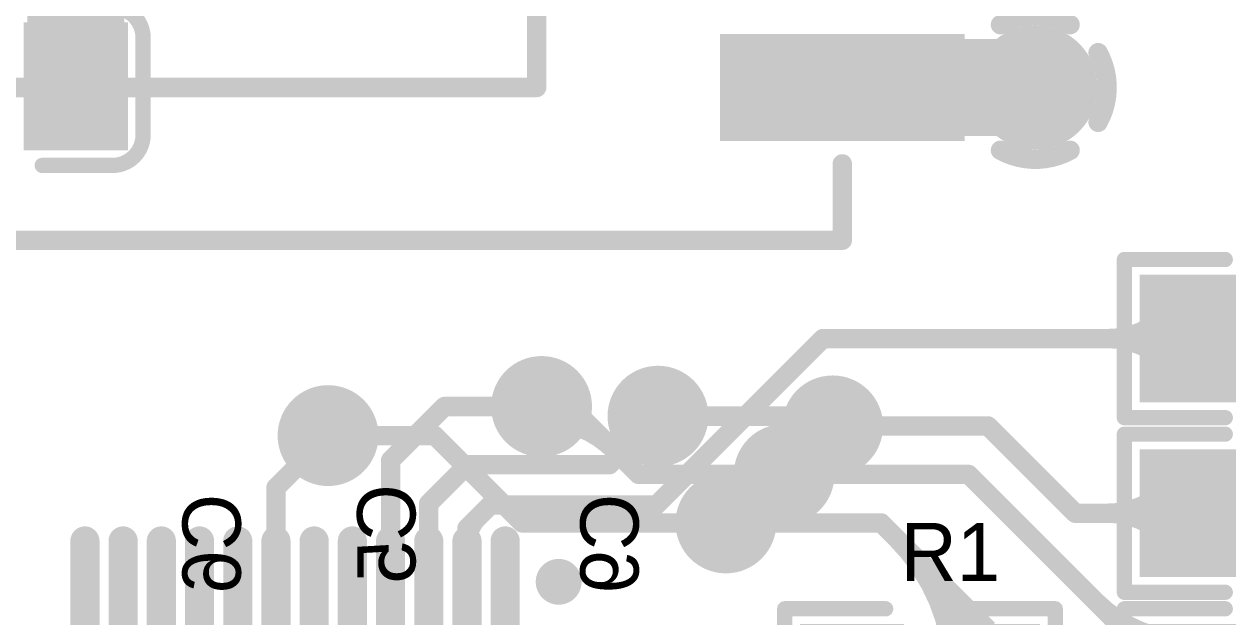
# Model space of a CAD drawing. Header units: millimetres. Extents: x 3.32 to 12.49, y 5.66 to 10.73.
# Drawn here: x 5.175 to 5.796, y 6.255 to 6.561 of the extents above; entities that cross this region are included whole.
import ezdxf

# ---------------------------------------------------------------- set-up
doc = ezdxf.new("R2010")
doc.units = ezdxf.units.MM
doc.header["$MEASUREMENT"] = 0
for name, color, linetype in [('BottomLayer', 5, 'Continuous'), ('BottomOverlay', 54, 'Continuous'), ('BottomPaste', 16, 'Continuous'), ('BottomSolder', 6, 'Continuous'), ('InternalPlane1', 76, 'Continuous'), ('InternalPlane2', 16, 'Continuous'), ('MultiLayer', 9, 'Continuous'), ('TopLayer', 1, 'Continuous'), ('TopOverlay', 2, 'Continuous'), ('TopPaste', 8, 'Continuous'), ('TopSolder', 216, 'Continuous'), ('ViaHoleLayer', 16, 'Continuous')]:
    doc.layers.add(name, color=color, linetype=linetype)

# ---------------------------------------------------------------- blocks, each defined once
blk = doc.blocks.new('0805_R_137')
at = {"layer": 'TopLayer'}
for points in [[(-0.05787, -0.02894), (-0.0122, -0.02894), (-0.05787, 0.02894), (-0.0122, 0.02894)], [(0.0122, -0.02894), (0.05787, -0.02894), (0.0122, 0.02894), (0.05787, 0.02894)]]:
    blk.add_solid(points, dxfattribs=at)
at = {"layer": 'TopOverlay', "const_width": 0.00787}
for points in [[(-0.06968, -0.04075), (-0.06968, 0.04075)], [(-0.06968, 0.04075), (-0.01772, 0.04075)], [(0.01772, 0.04075), (0.06968, 0.04075)], [(0.06968, -0.04075), (0.06968, 0.04075)], [(-0.06968, -0.04075), (-0.01772, -0.04075)], [(0.01772, -0.04075), (0.06968, -0.04075)]]:
    blk.add_lwpolyline(points, dxfattribs=at)
at = {"layer": 'TopOverlay', "const_width": 0.00394}
for points in [[(-0.07165, 0.04075, 1), (-0.06772, 0.04075, 1)], [(-0.07165, 0.04075, 1), (-0.06772, 0.04075, 1)], [(-0.01969, 0.04075, 1), (-0.01575, 0.04075, 1)], [(0.01575, 0.04075, 1), (0.01969, 0.04075, 1)], [(0.06772, 0.04075, 1), (0.07165, 0.04075, 1)], [(0.06772, 0.04075, 1), (0.07165, 0.04075, 1)], [(-0.07165, -0.04075, 1), (-0.06772, -0.04075, 1)], [(-0.07165, -0.04075, 1), (-0.06772, -0.04075, 1)], [(-0.01969, -0.04075, 1), (-0.01575, -0.04075, 1)], [(0.01575, -0.04075, 1), (0.01969, -0.04075, 1)], [(0.06772, -0.04075, 1), (0.07165, -0.04075, 1)], [(0.06772, -0.04075, 1), (0.07165, -0.04075, 1)]]:
    blk.add_lwpolyline(points, format="xyb", close=True, dxfattribs=at)
at = {"layer": 'TopPaste'}
for points in [[(-0.05787, -0.02894), (-0.0122, -0.02894), (-0.05787, 0.02894), (-0.0122, 0.02894)], [(0.0122, -0.02894), (0.05787, -0.02894), (0.0122, 0.02894), (0.05787, 0.02894)]]:
    blk.add_solid(points, dxfattribs=at)
at = {"layer": 'TopSolder'}
for points in [[(-0.06187, -0.03294), (-0.0082, -0.03294), (-0.06187, 0.03294), (-0.0082, 0.03294)], [(0.0082, -0.03294), (0.06187, -0.03294), (0.0082, 0.03294), (0.06187, 0.03294)]]:
    blk.add_solid(points, dxfattribs=at)
blk = doc.blocks.new('0805_R_138')
at = {"layer": 'TopLayer'}
for points in [[(-0.05787, -0.02894), (-0.0122, -0.02894), (-0.05787, 0.02894), (-0.0122, 0.02894)], [(0.0122, -0.02894), (0.05787, -0.02894), (0.0122, 0.02894), (0.05787, 0.02894)]]:
    blk.add_solid(points, dxfattribs=at)
at = {"layer": 'TopOverlay', "const_width": 0.00787}
for points in [[(-0.06968, -0.04075), (-0.06968, 0.04075)], [(-0.06968, 0.04075), (-0.01772, 0.04075)], [(0.01772, 0.04075), (0.06968, 0.04075)], [(0.06968, -0.04075), (0.06968, 0.04075)], [(-0.06968, -0.04075), (-0.01772, -0.04075)], [(0.01772, -0.04075), (0.06968, -0.04075)]]:
    blk.add_lwpolyline(points, dxfattribs=at)
at = {"layer": 'TopOverlay', "const_width": 0.00394}
for points in [[(-0.07165, 0.04075, 1), (-0.06772, 0.04075, 1)], [(-0.07165, 0.04075, 1), (-0.06772, 0.04075, 1)], [(-0.01969, 0.04075, 1), (-0.01575, 0.04075, 1)], [(0.01575, 0.04075, 1), (0.01969, 0.04075, 1)], [(0.06772, 0.04075, 1), (0.07165, 0.04075, 1)], [(0.06772, 0.04075, 1), (0.07165, 0.04075, 1)], [(-0.07165, -0.04075, 1), (-0.06772, -0.04075, 1)], [(-0.07165, -0.04075, 1), (-0.06772, -0.04075, 1)], [(-0.01969, -0.04075, 1), (-0.01575, -0.04075, 1)], [(0.01575, -0.04075, 1), (0.01969, -0.04075, 1)], [(0.06772, -0.04075, 1), (0.07165, -0.04075, 1)], [(0.06772, -0.04075, 1), (0.07165, -0.04075, 1)]]:
    blk.add_lwpolyline(points, format="xyb", close=True, dxfattribs=at)
at = {"layer": 'TopPaste'}
for points in [[(-0.05787, -0.02894), (-0.0122, -0.02894), (-0.05787, 0.02894), (-0.0122, 0.02894)], [(0.0122, -0.02894), (0.05787, -0.02894), (0.0122, 0.02894), (0.05787, 0.02894)]]:
    blk.add_solid(points, dxfattribs=at)
at = {"layer": 'TopSolder'}
for points in [[(-0.06187, -0.03294), (-0.0082, -0.03294), (-0.06187, 0.03294), (-0.0082, 0.03294)], [(0.0082, -0.03294), (0.06187, -0.03294), (0.0082, 0.03294), (0.06187, 0.03294)]]:
    blk.add_solid(points, dxfattribs=at)
blk = doc.blocks.new('0805_R_139')
at = {"layer": 'TopLayer'}
for points in [[(-0.05787, -0.02894), (-0.0122, -0.02894), (-0.05787, 0.02894), (-0.0122, 0.02894)], [(0.0122, -0.02894), (0.05787, -0.02894), (0.0122, 0.02894), (0.05787, 0.02894)]]:
    blk.add_solid(points, dxfattribs=at)
at = {"layer": 'TopOverlay', "const_width": 0.00787}
for points in [[(-0.06968, -0.04075), (-0.06968, 0.04075)], [(-0.06968, 0.04075), (-0.01772, 0.04075)], [(0.01772, 0.04075), (0.06968, 0.04075)], [(0.06968, -0.04075), (0.06968, 0.04075)], [(-0.06968, -0.04075), (-0.01772, -0.04075)], [(0.01772, -0.04075), (0.06968, -0.04075)]]:
    blk.add_lwpolyline(points, dxfattribs=at)
at = {"layer": 'TopOverlay', "const_width": 0.00394}
for points in [[(-0.07165, 0.04075, 1), (-0.06772, 0.04075, 1)], [(-0.07165, 0.04075, 1), (-0.06772, 0.04075, 1)], [(-0.01969, 0.04075, 1), (-0.01575, 0.04075, 1)], [(0.01575, 0.04075, 1), (0.01969, 0.04075, 1)], [(0.06772, 0.04075, 1), (0.07165, 0.04075, 1)], [(0.06772, 0.04075, 1), (0.07165, 0.04075, 1)], [(-0.07165, -0.04075, 1), (-0.06772, -0.04075, 1)], [(-0.07165, -0.04075, 1), (-0.06772, -0.04075, 1)], [(-0.01969, -0.04075, 1), (-0.01575, -0.04075, 1)], [(0.01575, -0.04075, 1), (0.01969, -0.04075, 1)], [(0.06772, -0.04075, 1), (0.07165, -0.04075, 1)], [(0.06772, -0.04075, 1), (0.07165, -0.04075, 1)]]:
    blk.add_lwpolyline(points, format="xyb", close=True, dxfattribs=at)
at = {"layer": 'TopPaste'}
for points in [[(-0.05787, -0.02894), (-0.0122, -0.02894), (-0.05787, 0.02894), (-0.0122, 0.02894)], [(0.0122, -0.02894), (0.05787, -0.02894), (0.0122, 0.02894), (0.05787, 0.02894)]]:
    blk.add_solid(points, dxfattribs=at)
at = {"layer": 'TopSolder'}
for points in [[(-0.06187, -0.03294), (-0.0082, -0.03294), (-0.06187, 0.03294), (-0.0082, 0.03294)], [(0.0082, -0.03294), (0.06187, -0.03294), (0.0082, 0.03294), (0.06187, 0.03294)]]:
    blk.add_solid(points, dxfattribs=at)
blk = doc.blocks.new('0805_R_149')
at = {"layer": 'TopLayer'}
for points in [[(-0.05787, -0.02894), (-0.0122, -0.02894), (-0.05787, 0.02894), (-0.0122, 0.02894)], [(0.0122, -0.02894), (0.05787, -0.02894), (0.0122, 0.02894), (0.05787, 0.02894)]]:
    blk.add_solid(points, dxfattribs=at)
at = {"layer": 'TopOverlay', "const_width": 0.00787}
for points in [[(-0.06968, 0.04075), (-0.06968, -0.04075)], [(-0.01772, 0.04075), (-0.06968, 0.04075)], [(0.06968, 0.04075), (0.01772, 0.04075)], [(0.06968, 0.04075), (0.06968, -0.04075)], [(-0.01772, -0.04075), (-0.06968, -0.04075)], [(0.06968, -0.04075), (0.01772, -0.04075)]]:
    blk.add_lwpolyline(points, dxfattribs=at)
at = {"layer": 'TopOverlay', "const_width": 0.00394}
for points in [[(-0.07165, 0.04075, 1), (-0.06772, 0.04075, 1)], [(-0.07165, 0.04075, 1), (-0.06772, 0.04075, 1)], [(-0.01969, 0.04075, 1), (-0.01575, 0.04075, 1)], [(0.01575, 0.04075, 1), (0.01969, 0.04075, 1)], [(0.06772, 0.04075, 1), (0.07165, 0.04075, 1)], [(0.06772, 0.04075, 1), (0.07165, 0.04075, 1)], [(-0.07165, -0.04075, 1), (-0.06772, -0.04075, 1)], [(-0.07165, -0.04075, 1), (-0.06772, -0.04075, 1)], [(-0.01969, -0.04075, 1), (-0.01575, -0.04075, 1)], [(0.01575, -0.04075, 1), (0.01969, -0.04075, 1)], [(0.06772, -0.04075, 1), (0.07165, -0.04075, 1)], [(0.06772, -0.04075, 1), (0.07165, -0.04075, 1)]]:
    blk.add_lwpolyline(points, format="xyb", close=True, dxfattribs=at)
at = {"layer": 'TopPaste'}
for points in [[(-0.05787, -0.02894), (-0.0122, -0.02894), (-0.05787, 0.02894), (-0.0122, 0.02894)], [(0.0122, -0.02894), (0.05787, -0.02894), (0.0122, 0.02894), (0.05787, 0.02894)]]:
    blk.add_solid(points, dxfattribs=at)
at = {"layer": 'TopSolder'}
for points in [[(-0.06187, -0.03294), (-0.0082, -0.03294), (-0.06187, 0.03294), (-0.0082, 0.03294)], [(0.0082, -0.03294), (0.06187, -0.03294), (0.0082, 0.03294), (0.06187, 0.03294)]]:
    blk.add_solid(points, dxfattribs=at)
blk = doc.blocks.new('LQFP_48_7_7_05P_162')
at = {"layer": 'TopLayer', "const_width": 0.01102}
for points in [[(-0.10827, -0.18937), (-0.10827, -0.12953)], [(-0.08858, -0.18937), (-0.08858, -0.12953)], [(-0.0689, -0.18937), (-0.0689, -0.12953)], [(-0.04921, -0.18937), (-0.04921, -0.12953)], [(-0.02953, -0.18937), (-0.02953, -0.12953)], [(-0.00984, -0.18937), (-0.00984, -0.12953)], [(0.00984, -0.18937), (0.00984, -0.12953)], [(0.02953, -0.18937), (0.02953, -0.12953)], [(0.04921, -0.18937), (0.04921, -0.12953)], [(0.0689, -0.18937), (0.0689, -0.12953)], [(0.08858, -0.18937), (0.08858, -0.12953)], [(0.10827, -0.18937), (0.10827, -0.12953)]]:
    blk.add_lwpolyline(points, dxfattribs=at)
at = {"layer": 'TopLayer', "const_width": 0.00551}
for points in [[(-0.11102, -0.18937, 1), (-0.10551, -0.18937, 1)], [(-0.09134, -0.18937, 1), (-0.08583, -0.18937, 1)], [(-0.07165, -0.18937, 1), (-0.06614, -0.18937, 1)], [(-0.05197, -0.18937, 1), (-0.04646, -0.18937, 1)], [(-0.03228, -0.18937, 1), (-0.02677, -0.18937, 1)], [(-0.0126, -0.18937, 1), (-0.00709, -0.18937, 1)], [(0.00709, -0.18937, 1), (0.0126, -0.18937, 1)], [(0.02677, -0.18937, 1), (0.03228, -0.18937, 1)], [(0.04646, -0.18937, 1), (0.05197, -0.18937, 1)], [(0.06614, -0.18937, 1), (0.07165, -0.18937, 1)], [(0.08583, -0.18937, 1), (0.09134, -0.18937, 1)], [(0.10551, -0.18937, 1), (0.11102, -0.18937, 1)]]:
    blk.add_lwpolyline(points, format="xyb", close=True, dxfattribs=at)
at = {"layer": 'TopOverlay'}
for points, const_width in [([(-0.12992, -0.16831, 1), (-0.14173, -0.16831, 1)], 0.01181), ([(-0.14469, -0.16831, 1), (-0.13878, -0.16831, 1)], 0.00591), ([(-0.13287, -0.16831, 1), (-0.12697, -0.16831, 1)], 0.00591)]:
    blk.add_lwpolyline(points, format="xyb", close=True, dxfattribs=dict(at, const_width=const_width))
at = {"layer": 'TopPaste', "const_width": 0.01102}
for points in [[(-0.10827, -0.18937), (-0.10827, -0.12953)], [(-0.08858, -0.18937), (-0.08858, -0.12953)], [(-0.0689, -0.18937), (-0.0689, -0.12953)], [(-0.04921, -0.18937), (-0.04921, -0.12953)], [(-0.02953, -0.18937), (-0.02953, -0.12953)], [(-0.00984, -0.18937), (-0.00984, -0.12953)], [(0.00984, -0.18937), (0.00984, -0.12953)], [(0.02953, -0.18937), (0.02953, -0.12953)], [(0.04921, -0.18937), (0.04921, -0.12953)], [(0.0689, -0.18937), (0.0689, -0.12953)], [(0.08858, -0.18937), (0.08858, -0.12953)], [(0.10827, -0.18937), (0.10827, -0.12953)]]:
    blk.add_lwpolyline(points, dxfattribs=at)
at = {"layer": 'TopPaste', "const_width": 0.00551}
for points in [[(-0.11102, -0.18937, 1), (-0.10551, -0.18937, 1)], [(-0.09134, -0.18937, 1), (-0.08583, -0.18937, 1)], [(-0.07165, -0.18937, 1), (-0.06614, -0.18937, 1)], [(-0.05197, -0.18937, 1), (-0.04646, -0.18937, 1)], [(-0.03228, -0.18937, 1), (-0.02677, -0.18937, 1)], [(-0.0126, -0.18937, 1), (-0.00709, -0.18937, 1)], [(0.00709, -0.18937, 1), (0.0126, -0.18937, 1)], [(0.02677, -0.18937, 1), (0.03228, -0.18937, 1)], [(0.04646, -0.18937, 1), (0.05197, -0.18937, 1)], [(0.06614, -0.18937, 1), (0.07165, -0.18937, 1)], [(0.08583, -0.18937, 1), (0.09134, -0.18937, 1)], [(0.10551, -0.18937, 1), (0.11102, -0.18937, 1)]]:
    blk.add_lwpolyline(points, format="xyb", close=True, dxfattribs=at)
at = {"layer": 'TopSolder', "const_width": 0.01502}
for points in [[(-0.10827, -0.18937), (-0.10827, -0.12953)], [(-0.08858, -0.18937), (-0.08858, -0.12953)], [(-0.0689, -0.18937), (-0.0689, -0.12953)], [(-0.04921, -0.18937), (-0.04921, -0.12953)], [(-0.02953, -0.18937), (-0.02953, -0.12953)], [(-0.00984, -0.18937), (-0.00984, -0.12953)], [(0.00984, -0.18937), (0.00984, -0.12953)], [(0.02953, -0.18937), (0.02953, -0.12953)], [(0.04921, -0.18937), (0.04921, -0.12953)], [(0.0689, -0.18937), (0.0689, -0.12953)], [(0.08858, -0.18937), (0.08858, -0.12953)], [(0.10827, -0.18937), (0.10827, -0.12953)]]:
    blk.add_lwpolyline(points, dxfattribs=at)
at = {"layer": 'TopSolder', "const_width": 0.00751}
for points in [[(-0.11202, -0.18937, 1), (-0.10451, -0.18937, 1)], [(-0.09234, -0.18937, 1), (-0.08483, -0.18937, 1)], [(-0.07265, -0.18937, 1), (-0.06514, -0.18937, 1)], [(-0.05297, -0.18937, 1), (-0.04546, -0.18937, 1)], [(-0.03328, -0.18937, 1), (-0.02577, -0.18937, 1)], [(-0.0136, -0.18937, 1), (-0.00609, -0.18937, 1)], [(0.00609, -0.18937, 1), (0.0136, -0.18937, 1)], [(0.02577, -0.18937, 1), (0.03328, -0.18937, 1)], [(0.04546, -0.18937, 1), (0.05297, -0.18937, 1)], [(0.06514, -0.18937, 1), (0.07265, -0.18937, 1)], [(0.08483, -0.18937, 1), (0.09234, -0.18937, 1)], [(0.10451, -0.18937, 1), (0.11202, -0.18937, 1)]]:
    blk.add_lwpolyline(points, format="xyb", close=True, dxfattribs=at)
blk = doc.blocks.new('0805_C_B_252')
at = {"layer": 'BottomLayer'}
for points in [[(-0.05787, -0.02894), (-0.0122, -0.02894), (-0.05787, 0.02894), (-0.0122, 0.02894)], [(0.0122, -0.02894), (0.05787, -0.02894), (0.0122, 0.02894), (0.05787, 0.02894)]]:
    blk.add_solid(points, dxfattribs=at)
at = {"layer": 'BottomOverlay', "const_width": 0.00787}
for points in [[(-0.06969, 0.025, -0.414213), (-0.05394, 0.04075)], [(0.05394, 0.04075, -0.414214), (0.06968, 0.025)], [(-0.05394, -0.04075, -0.414214), (-0.06969, -0.025)], [(0.06969, -0.025, -0.414213), (0.05394, -0.04075)]]:
    blk.add_lwpolyline(points, format="xyb", dxfattribs=at)
at = {"layer": 'BottomOverlay', "const_width": 0.00394}
for points in [[(-0.05591, 0.04075, 1), (-0.05197, 0.04075, 1)], [(-0.05591, 0.04075, 1), (-0.05197, 0.04075, 1)], [(-0.01969, 0.04075, 1), (-0.01575, 0.04075, 1)], [(0.01575, 0.04075, 1), (0.01969, 0.04075, 1)], [(0.05197, 0.04075, 1), (0.05591, 0.04075, 1)], [(0.05197, 0.04075, 1), (0.05591, 0.04075, 1)], [(-0.07165, 0.025, 1), (-0.06772, 0.025, 1)], [(-0.07165, 0.025, 1), (-0.06772, 0.025, 1)], [(0.06772, 0.025, 1), (0.07165, 0.025, 1)], [(0.06772, 0.025, 1), (0.07165, 0.025, 1)], [(-0.07165, -0.025, 1), (-0.06772, -0.025, 1)], [(-0.07165, -0.025, 1), (-0.06772, -0.025, 1)], [(0.06772, -0.025, 1), (0.07165, -0.025, 1)], [(0.06772, -0.025, 1), (0.07165, -0.025, 1)], [(-0.05591, -0.04075, 1), (-0.05197, -0.04075, 1)], [(-0.05591, -0.04075, 1), (-0.05197, -0.04075, 1)], [(-0.01969, -0.04075, 1), (-0.01575, -0.04075, 1)], [(0.01575, -0.04075, 1), (0.01969, -0.04075, 1)], [(0.05197, -0.04075, 1), (0.05591, -0.04075, 1)], [(0.05197, -0.04075, 1), (0.05591, -0.04075, 1)]]:
    blk.add_lwpolyline(points, format="xyb", close=True, dxfattribs=at)
at = {"layer": 'BottomOverlay', "const_width": 0.00787}
for points in [[(-0.01772, 0.04075), (-0.05394, 0.04075)], [(0.05394, 0.04075), (0.01772, 0.04075)], [(-0.06969, 0.025), (-0.06969, -0.025)], [(0.06968, 0.025), (0.06968, -0.025)], [(-0.01772, -0.04075), (-0.05394, -0.04075)], [(0.05394, -0.04075), (0.01772, -0.04075)]]:
    blk.add_lwpolyline(points, dxfattribs=at)
at = {"layer": 'BottomPaste'}
for points in [[(-0.05787, -0.02894), (-0.0122, -0.02894), (-0.05787, 0.02894), (-0.0122, 0.02894)], [(0.0122, -0.02894), (0.05787, -0.02894), (0.0122, 0.02894), (0.05787, 0.02894)]]:
    blk.add_solid(points, dxfattribs=at)
at = {"layer": 'BottomSolder'}
for points in [[(-0.06187, -0.03294), (-0.0082, -0.03294), (-0.06187, 0.03294), (-0.0082, 0.03294)], [(0.0082, -0.03294), (0.06187, -0.03294), (0.0082, 0.03294), (0.06187, 0.03294)]]:
    blk.add_solid(points, dxfattribs=at)
blk = doc.blocks.new('ESP_07S_294')
at = {"layer": 'TopLayer'}
blk.add_solid([(0.25591, -0.29921), (0.37402, -0.29921), (0.25591, -0.25197), (0.37402, -0.25197)], dxfattribs=at)
at = {"layer": 'TopOverlay', "const_width": 0.01}
for points in [[(0.15748, -0.27559), (0.15748, 0.27559)], [(-0.15748, -0.27559), (0.15748, -0.27559)], [(0.31496, -0.35433), (0.31496, -0.31496)], [(-0.31496, -0.35433), (0.31496, -0.35433)]]:
    blk.add_lwpolyline(points, dxfattribs=at)
at = {"layer": 'TopOverlay', "const_width": 0.005}
for points in [[(0.15498, -0.27559, 1), (0.15998, -0.27559, 1)], [(0.15498, -0.27559, 1), (0.15998, -0.27559, 1)], [(0.31246, -0.31496, 1), (0.31746, -0.31496, 1)], [(0.31246, -0.35433, 1), (0.31746, -0.35433, 1)], [(0.31246, -0.35433, 1), (0.31746, -0.35433, 1)]]:
    blk.add_lwpolyline(points, format="xyb", close=True, dxfattribs=at)
at = {"layer": 'TopPaste'}
blk.add_solid([(0.25591, -0.29921), (0.37402, -0.29921), (0.25591, -0.25197), (0.37402, -0.25197)], dxfattribs=at)
at = {"layer": 'TopSolder'}
blk.add_solid([(0.25191, -0.30321), (0.37802, -0.30321), (0.25191, -0.24797), (0.37802, -0.24797)], dxfattribs=at)

msp = doc.modelspace()

# ---------------------------------------------------------------- linework, layer by layer
at = {"layer": 'BottomLayer'}
for points, const_width in [([(5.20205, 6.52866), (5.20205, 6.61866)], 0.05), ([(5.44201, 6.36366), (5.45701, 6.36366)], 0.01), ([(5.45701, 6.36366), (5.49201, 6.32866)], 0.01), ([(5.50201, 6.35866), (5.58701, 6.35866)], 0.01), ([(5.58701, 6.35866), (5.59201, 6.35366)], 0.01), ([(5.33201, 6.34866), (5.38701, 6.34866)], 0.01), ([(5.38701, 6.34866), (5.43201, 6.30366)], 0.01), ([(5.49201, 6.32866), (5.56701, 6.32866)], 0.01), ([(5.43201, 6.30366), (5.53701, 6.30366)], 0.01)]:
    msp.add_lwpolyline(points, dxfattribs=dict(at, const_width=const_width))
for points, const_width in [([(5.18955, 6.52866, 1), (5.21455, 6.52866, 1)], 0.025), ([(5.68392, 6.52807, 1), (5.70892, 6.52807, 1)], 0.025), ([(5.43601, 6.36366, 1), (5.44801, 6.36366, 1)], 0.012), ([(5.43951, 6.36666, 1), (5.44451, 6.36666, 1)], 0.005), ([(5.44487, 6.36816, 1), (5.44987, 6.36816, 1)], 0.005), ([(5.49601, 6.35866, 1), (5.50801, 6.35866, 1)], 0.012), ([(5.43951, 6.36366, 1), (5.44451, 6.36366, 1)], 0.005), ([(5.45451, 6.36366, 1), (5.45951, 6.36366, 1)], 0.005), ([(5.45451, 6.36366, 1), (5.45951, 6.36366, 1)], 0.005), ([(5.45451, 6.36366, 1), (5.45951, 6.36366, 1)], 0.005), ([(5.45451, 6.36366, 1), (5.45951, 6.36366, 1)], 0.005), ([(5.50446, 6.36361, 1), (5.50946, 6.36361, 1)], 0.005), ([(5.58601, 6.35366, 1), (5.59801, 6.35366, 1)], 0.012), ([(5.32601, 6.34866, 1), (5.33801, 6.34866, 1)], 0.012), ([(5.33446, 6.35361, 1), (5.33946, 6.35361, 1)], 0.005), ([(5.43951, 6.35666, 1), (5.44451, 6.35666, 1)], 0.005), ([(5.44487, 6.35917, 1), (5.44987, 6.35917, 1)], 0.005), ([(5.45999, 6.35818, 1), (5.46499, 6.35818, 1)], 0.005), ([(5.49951, 6.35866, 1), (5.50451, 6.35866, 1)], 0.005), ([(5.50446, 6.35371, 1), (5.50946, 6.35371, 1)], 0.005), ([(5.51641, 6.35866, 1), (5.52141, 6.35866, 1)], 0.005), ([(5.51641, 6.35866, 1), (5.52141, 6.35866, 1)], 0.005), ([(5.56054, 6.35866, 1), (5.56554, 6.35866, 1)], 0.005), ([(5.58451, 6.35866, 1), (5.58951, 6.35866, 1)], 0.005), ([(5.58451, 6.35866, 1), (5.58951, 6.35866, 1)], 0.005), ([(5.58951, 6.35366, 1), (5.59451, 6.35366, 1)], 0.005), ([(5.32951, 6.34866, 1), (5.33451, 6.34866, 1)], 0.005), ([(5.34641, 6.34866, 1), (5.35141, 6.34866, 1)], 0.005), ([(5.34641, 6.34866, 1), (5.35141, 6.34866, 1)], 0.005), ([(5.38451, 6.34866, 1), (5.38951, 6.34866, 1)], 0.005), ([(5.38451, 6.34866, 1), (5.38951, 6.34866, 1)], 0.005), ([(5.58456, 6.34871, 1), (5.58956, 6.34871, 1)], 0.005), ([(5.33446, 6.34371, 1), (5.33946, 6.34371, 1)], 0.005), ([(5.47706, 6.34111, 1), (5.48206, 6.34111, 1)], 0.005), ([(5.56101, 6.32866, 1), (5.57301, 6.32866, 1)], 0.012), ([(5.48951, 6.32866, 1), (5.49451, 6.32866, 1)], 0.005), ([(5.48951, 6.32866, 1), (5.49451, 6.32866, 1)], 0.005), ([(5.54761, 6.32866, 1), (5.55261, 6.32866, 1)], 0.005), ([(5.54761, 6.32866, 1), (5.55261, 6.32866, 1)], 0.005), ([(5.55956, 6.33361, 1), (5.56456, 6.33361, 1)], 0.005), ([(5.56451, 6.32866, 1), (5.56951, 6.32866, 1)], 0.005), ([(5.55956, 6.32371, 1), (5.56456, 6.32371, 1)], 0.005), ([(5.53101, 6.30366, 1), (5.54301, 6.30366, 1)], 0.012), ([(5.42951, 6.30366, 1), (5.43451, 6.30366, 1)], 0.005), ([(5.42951, 6.30366, 1), (5.43451, 6.30366, 1)], 0.005), ([(5.51761, 6.30366, 1), (5.52261, 6.30366, 1)], 0.005), ([(5.51761, 6.30366, 1), (5.52261, 6.30366, 1)], 0.005), ([(5.52956, 6.30861, 1), (5.53456, 6.30861, 1)], 0.005), ([(5.53451, 6.30366, 1), (5.53951, 6.30366, 1)], 0.005), ([(5.52956, 6.29871, 1), (5.53456, 6.29871, 1)], 0.005)]:
    msp.add_lwpolyline(points, format="xyb", close=True, dxfattribs=dict(at, const_width=const_width))
at = {"layer": 'BottomLayer', "const_width": 0.01}
for points in [[(5.44201, 6.36666, -0.198912), (5.46249, 6.35818)], [(5.45701, 6.36366, -0.221859), (5.44737, 6.36816)], [(5.44737, 6.35917, -0.221859), (5.45701, 6.36366)], [(5.51891, 6.35866, -0.198912), (5.50696, 6.36361)], [(5.34891, 6.34866, -0.198912), (5.33696, 6.35361)], [(5.44201, 6.35666, -0.198912), (5.47956, 6.34111)], [(5.50696, 6.35371, -0.198912), (5.51891, 6.35866)], [(5.56304, 6.35866, -0.198912), (5.58706, 6.34871)], [(5.33696, 6.34371, -0.198912), (5.34891, 6.34866)], [(5.56206, 6.33361, -0.198912), (5.55011, 6.32866)], [(5.55011, 6.32866, -0.198912), (5.56206, 6.32371)], [(5.53206, 6.30861, -0.198912), (5.52011, 6.30366)], [(5.52011, 6.30366, -0.198912), (5.53206, 6.29871)]]:
    msp.add_lwpolyline(points, format="xyb", dxfattribs=at)
at = {"layer": 'InternalPlane1', "const_width": 0.01}
for points in [[(5.67848, 6.56043, -0.258618), (5.71436, 6.56043)], [(5.66406, 6.51013, -0.258618), (5.66406, 6.54601)], [(5.72878, 6.54601, -0.258618), (5.72878, 6.51013)], [(5.71436, 6.49571, -0.258618), (5.67848, 6.49571)]]:
    msp.add_lwpolyline(points, format="xyb", dxfattribs=at)
at = {"layer": 'InternalPlane1'}
for points, const_width in [([(5.67598, 6.56043, 1), (5.68098, 6.56043, 1)], 0.005), ([(5.71186, 6.56043, 1), (5.71686, 6.56043, 1)], 0.005), ([(5.66156, 6.54601, 1), (5.66656, 6.54601, 1)], 0.005), ([(5.72628, 6.54601, 1), (5.73128, 6.54601, 1)], 0.005), ([(5.66156, 6.51013, 1), (5.66656, 6.51013, 1)], 0.005), ([(5.72628, 6.51013, 1), (5.73128, 6.51013, 1)], 0.005), ([(5.67598, 6.49571, 1), (5.68098, 6.49571, 1)], 0.005), ([(5.71186, 6.49571, 1), (5.71686, 6.49571, 1)], 0.005), ([(5.42901, 6.36366, 1), (5.45501, 6.36366, 1)], 0.026), ([(5.48901, 6.35866, 1), (5.51501, 6.35866, 1)], 0.026), ([(5.57901, 6.35366, 1), (5.60501, 6.35366, 1)], 0.026), ([(5.31901, 6.34866, 1), (5.34501, 6.34866, 1)], 0.026), ([(5.55401, 6.32866, 1), (5.58001, 6.32866, 1)], 0.026), ([(5.52401, 6.30366, 1), (5.55001, 6.30366, 1)], 0.026)]:
    msp.add_lwpolyline(points, format="xyb", close=True, dxfattribs=dict(at, const_width=const_width))
at = {"layer": 'InternalPlane2'}
for points, const_width in [([(5.68042, 6.52807, 1), (5.71242, 6.52807, 1)], 0.032), ([(5.42901, 6.36366, 1), (5.45501, 6.36366, 1)], 0.026), ([(5.48901, 6.35866, 1), (5.51501, 6.35866, 1)], 0.026), ([(5.57901, 6.35366, 1), (5.60501, 6.35366, 1)], 0.026), ([(5.31901, 6.34866, 1), (5.34501, 6.34866, 1)], 0.026), ([(5.55401, 6.32866, 1), (5.58001, 6.32866, 1)], 0.026), ([(5.52401, 6.30366, 1), (5.55001, 6.30366, 1)], 0.026)]:
    msp.add_lwpolyline(points, format="xyb", close=True, dxfattribs=dict(at, const_width=const_width))
at = {"layer": 'MultiLayer'}
for points, const_width in [([(5.68392, 6.52807, 1), (5.70892, 6.52807, 1)], 0.025), ([(5.43601, 6.36366, 1), (5.44801, 6.36366, 1)], 0.012), ([(5.49601, 6.35866, 1), (5.50801, 6.35866, 1)], 0.012), ([(5.58601, 6.35366, 1), (5.59801, 6.35366, 1)], 0.012), ([(5.32601, 6.34866, 1), (5.33801, 6.34866, 1)], 0.012), ([(5.56101, 6.32866, 1), (5.57301, 6.32866, 1)], 0.012), ([(5.53101, 6.30366, 1), (5.54301, 6.30366, 1)], 0.012)]:
    msp.add_lwpolyline(points, format="xyb", close=True, dxfattribs=dict(at, const_width=const_width))
at = {"layer": 'TopLayer'}
for points, const_width in [([(5.59697, 6.52807), (5.69642, 6.52807)], 0.05), ([(5.50123, 6.31288), (5.58701, 6.39866)], 0.01), ([(5.58701, 6.39866), (5.77697, 6.39866)], 0.01), ([(5.36421, 6.33587), (5.39201, 6.36366)], 0.01), ([(5.39201, 6.36366), (5.44201, 6.36366)], 0.01), ([(5.47701, 6.33366), (5.50201, 6.35866)], 0.01), ([(5.59201, 6.35366), (5.67201, 6.35366)], 0.01), ([(5.67201, 6.35366), (5.71701, 6.30866)], 0.01), ([(5.30516, 6.32181), (5.33201, 6.34866)], 0.01), ([(5.36421, 6.26445), (5.36421, 6.33587)], 0.01), ([(5.3839, 6.31366), (5.4039, 6.33366)], 0.01), ([(5.4039, 6.33366), (5.47701, 6.33366)], 0.01), ([(5.56701, 6.32866), (5.66201, 6.32866)], 0.01), ([(5.66201, 6.32866), (5.77201, 6.21866)], 0.01), ([(5.30516, 6.26445), (5.30516, 6.32181)], 0.01), ([(5.3839, 6.26445), (5.3839, 6.31366)], 0.01), ([(5.40358, 6.30086), (5.4156, 6.31288)], 0.01), ([(5.4156, 6.31288), (5.50123, 6.31288)], 0.01), ([(5.53701, 6.30366), (5.61701, 6.30366)], 0.01), ([(5.61701, 6.30366), (5.67205, 6.24862)], 0.01), ([(5.71701, 6.30866), (5.77697, 6.30866)], 0.01), ([(5.40358, 6.26445), (5.40358, 6.30086)], 0.01)]:
    msp.add_lwpolyline(points, dxfattribs=dict(at, const_width=const_width))
for points, const_width in [([(5.58447, 6.52807, 1), (5.60947, 6.52807, 1)], 0.025), ([(5.68392, 6.52807, 1), (5.70892, 6.52807, 1)], 0.025), ([(5.68392, 6.52807, 1), (5.70892, 6.52807, 1)], 0.025), ([(5.76186, 6.41127, 1), (5.76686, 6.41127, 1)], 0.005), ([(5.58451, 6.39866, 1), (5.58951, 6.39866, 1)], 0.005), ([(5.58451, 6.39866, 1), (5.58951, 6.39866, 1)], 0.005), ([(5.73141, 6.39866, 1), (5.73641, 6.39866, 1)], 0.005), ([(5.73141, 6.39866, 1), (5.73641, 6.39866, 1)], 0.005), ([(5.77447, 6.39866, 1), (5.77947, 6.39866, 1)], 0.005), ([(5.76186, 6.38605, 1), (5.76686, 6.38605, 1)], 0.005), ([(5.43601, 6.36366, 1), (5.44801, 6.36366, 1)], 0.012), ([(5.43456, 6.36861, 1), (5.43956, 6.36861, 1)], 0.005), ([(5.49601, 6.35866, 1), (5.50801, 6.35866, 1)], 0.012), ([(5.38951, 6.36366, 1), (5.39451, 6.36366, 1)], 0.005), ([(5.38951, 6.36366, 1), (5.39451, 6.36366, 1)], 0.005), ([(5.42261, 6.36366, 1), (5.42761, 6.36366, 1)], 0.005), ([(5.42261, 6.36366, 1), (5.42761, 6.36366, 1)], 0.005), ([(5.43951, 6.36366, 1), (5.44451, 6.36366, 1)], 0.005), ([(5.58601, 6.35366, 1), (5.59801, 6.35366, 1)], 0.012), ([(5.32601, 6.34866, 1), (5.33801, 6.34866, 1)], 0.012), ([(5.43456, 6.35871, 1), (5.43956, 6.35871, 1)], 0.005), ([(5.49251, 6.35866, 1), (5.49751, 6.35866, 1)], 0.005), ([(5.49951, 6.35866, 1), (5.50451, 6.35866, 1)], 0.005), ([(5.58951, 6.35366, 1), (5.59451, 6.35366, 1)], 0.005), ([(5.59446, 6.35861, 1), (5.59946, 6.35861, 1)], 0.005), ([(5.60641, 6.35366, 1), (5.61141, 6.35366, 1)], 0.005), ([(5.60641, 6.35366, 1), (5.61141, 6.35366, 1)], 0.005), ([(5.66951, 6.35366, 1), (5.67451, 6.35366, 1)], 0.005), ([(5.66951, 6.35366, 1), (5.67451, 6.35366, 1)], 0.005), ([(5.32251, 6.34866, 1), (5.32751, 6.34866, 1)], 0.005), ([(5.32951, 6.34866, 1), (5.33451, 6.34866, 1)], 0.005), ([(5.49951, 6.35166, 1), (5.50451, 6.35166, 1)], 0.005), ([(5.59446, 6.34871, 1), (5.59946, 6.34871, 1)], 0.005), ([(5.32951, 6.34166, 1), (5.33451, 6.34166, 1)], 0.005), ([(5.48756, 6.34671, 1), (5.49256, 6.34671, 1)], 0.005), ([(5.48756, 6.34671, 1), (5.49256, 6.34671, 1)], 0.005), ([(5.31756, 6.33671, 1), (5.32256, 6.33671, 1)], 0.005), ([(5.31756, 6.33671, 1), (5.32256, 6.33671, 1)], 0.005), ([(5.36171, 6.33587, 1), (5.36671, 6.33587, 1)], 0.005), ([(5.36171, 6.33587, 1), (5.36671, 6.33587, 1)], 0.005), ([(5.56101, 6.32866, 1), (5.57301, 6.32866, 1)], 0.012), ([(5.4014, 6.33366, 1), (5.4064, 6.33366, 1)], 0.005), ([(5.4014, 6.33366, 1), (5.4064, 6.33366, 1)], 0.005), ([(5.47451, 6.33366, 1), (5.47951, 6.33366, 1)], 0.005), ([(5.47451, 6.33366, 1), (5.47951, 6.33366, 1)], 0.005), ([(5.56451, 6.32866, 1), (5.56951, 6.32866, 1)], 0.005), ([(5.56946, 6.33361, 1), (5.57446, 6.33361, 1)], 0.005), ([(5.58141, 6.32866, 1), (5.58641, 6.32866, 1)], 0.005), ([(5.58141, 6.32866, 1), (5.58641, 6.32866, 1)], 0.005), ([(5.65951, 6.32866, 1), (5.66451, 6.32866, 1)], 0.005), ([(5.65951, 6.32866, 1), (5.66451, 6.32866, 1)], 0.005), ([(5.56946, 6.32371, 1), (5.57446, 6.32371, 1)], 0.005), ([(5.30266, 6.32181, 1), (5.30766, 6.32181, 1)], 0.005), ([(5.30266, 6.32181, 1), (5.30766, 6.32181, 1)], 0.005), ([(5.76186, 6.32127, 1), (5.76686, 6.32127, 1)], 0.005), ([(5.3814, 6.31366, 1), (5.3864, 6.31366, 1)], 0.005), ([(5.3814, 6.31366, 1), (5.3864, 6.31366, 1)], 0.005), ([(5.4131, 6.31288, 1), (5.4181, 6.31288, 1)], 0.005), ([(5.4131, 6.31288, 1), (5.4181, 6.31288, 1)], 0.005), ([(5.49873, 6.31288, 1), (5.50373, 6.31288, 1)], 0.005), ([(5.49873, 6.31288, 1), (5.50373, 6.31288, 1)], 0.005), ([(5.53101, 6.30366, 1), (5.54301, 6.30366, 1)], 0.012), ([(5.40655, 6.30633, 1), (5.41155, 6.30633, 1)], 0.005), ([(5.53451, 6.30366, 1), (5.53951, 6.30366, 1)], 0.005), ([(5.53946, 6.30861, 1), (5.54446, 6.30861, 1)], 0.005), ([(5.55141, 6.30366, 1), (5.55641, 6.30366, 1)], 0.005), ([(5.55141, 6.30366, 1), (5.55641, 6.30366, 1)], 0.005), ([(5.61451, 6.30366, 1), (5.61951, 6.30366, 1)], 0.005), ([(5.61451, 6.30366, 1), (5.61951, 6.30366, 1)], 0.005), ([(5.71451, 6.30866, 1), (5.71951, 6.30866, 1)], 0.005), ([(5.71451, 6.30866, 1), (5.71951, 6.30866, 1)], 0.005), ([(5.73141, 6.30866, 1), (5.73641, 6.30866, 1)], 0.005), ([(5.73141, 6.30866, 1), (5.73641, 6.30866, 1)], 0.005), ([(5.77447, 6.30866, 1), (5.77947, 6.30866, 1)], 0.005), ([(5.40108, 6.30086, 1), (5.40608, 6.30086, 1)], 0.005), ([(5.40108, 6.30086, 1), (5.40608, 6.30086, 1)], 0.005), ([(5.53946, 6.29871, 1), (5.54446, 6.29871, 1)], 0.005), ([(5.40159, 6.29437, 1), (5.40659, 6.29437, 1)], 0.005), ([(5.62223, 6.29594, 1), (5.62723, 6.29594, 1)], 0.005), ([(5.76186, 6.29605, 1), (5.76686, 6.29605, 1)], 0.005), ([(5.6393, 6.27887, 1), (5.6443, 6.27887, 1)], 0.005), ([(5.30266, 6.26445, 1), (5.30766, 6.26445, 1)], 0.005), ([(5.36171, 6.26445, 1), (5.36671, 6.26445, 1)], 0.005), ([(5.3814, 6.26445, 1), (5.3864, 6.26445, 1)], 0.005), ([(5.40108, 6.26445, 1), (5.40608, 6.26445, 1)], 0.005), ([(5.65637, 6.2618, 1), (5.66137, 6.2618, 1)], 0.005), ([(5.72514, 6.26303, 1), (5.73014, 6.26303, 1)], 0.005)]:
    msp.add_lwpolyline(points, format="xyb", close=True, dxfattribs=dict(at, const_width=const_width))
at = {"layer": 'TopLayer', "const_width": 0.01}
for points in [[(5.76436, 6.41127, -0.198912), (5.73391, 6.39866)], [(5.73391, 6.39866, -0.198912), (5.76436, 6.38605)], [(5.43706, 6.36861, -0.198912), (5.42511, 6.36366)], [(5.42511, 6.36366, -0.198912), (5.43706, 6.35871)], [(5.49501, 6.35866, -0.198912), (5.49006, 6.34671)], [(5.60891, 6.35366, -0.198912), (5.59696, 6.35861)], [(5.59696, 6.34871, -0.198912), (5.60891, 6.35366)], [(5.32501, 6.34866, -0.198912), (5.32006, 6.33671)], [(5.49006, 6.34671, -0.198912), (5.50201, 6.35166)], [(5.32006, 6.33671, -0.198912), (5.33201, 6.34166)], [(5.58391, 6.32866, -0.198912), (5.57196, 6.33361)], [(5.57196, 6.32371, -0.198912), (5.58391, 6.32866)], [(5.76436, 6.32127, -0.198912), (5.73391, 6.30866)], [(5.40409, 6.29437, -0.198912), (5.40905, 6.30633)], [(5.55391, 6.30366, -0.198912), (5.54196, 6.30861)], [(5.54196, 6.29871, -0.198912), (5.55391, 6.30366)], [(5.73391, 6.30866, -0.198912), (5.76436, 6.29605)], [(5.62473, 6.29594, -0.198912), (5.65421, 6.22476)], [(5.6418, 6.27887, -0.198912), (5.66421, 6.22476)], [(5.65887, 6.2618, -0.198912), (5.67421, 6.22476)], [(5.77697, 6.2426, -0.198912), (5.72764, 6.26303)]]:
    msp.add_lwpolyline(points, format="xyb", dxfattribs=at)
at = {"layer": 'ViaHoleLayer'}
for points, const_width in [([(5.69042, 6.52807, 1), (5.70242, 6.52807, 1)], 0.012), ([(5.43901, 6.36366, 1), (5.44501, 6.36366, 1)], 0.006), ([(5.49901, 6.35866, 1), (5.50501, 6.35866, 1)], 0.006), ([(5.58901, 6.35366, 1), (5.59501, 6.35366, 1)], 0.006), ([(5.32901, 6.34866, 1), (5.33501, 6.34866, 1)], 0.006), ([(5.56401, 6.32866, 1), (5.57001, 6.32866, 1)], 0.006), ([(5.53401, 6.30366, 1), (5.54001, 6.30366, 1)], 0.006)]:
    msp.add_lwpolyline(points, format="xyb", close=True, dxfattribs=dict(at, const_width=const_width))

# ---------------------------------------------------------------- block references
for name, p, rotation in [('ESP_07S_294', (5.28201, 6.80366), 360), ('0805_C_B_252', (5.16701, 6.52866), 180), ('0805_R_139', (5.81201, 6.39866), 360), ('0805_R_138', (5.81201, 6.30866), 360), ('LQFP_48_7_7_05P_162', (5.315, 6.105), 180), ('0805_R_149', (5.63701, 6.21866), 180), ('0805_R_137', (5.81201, 6.21866), 360)]:
    msp.add_blockref(name, p, dxfattribs=dict(rotation=rotation))

# ---------------------------------------------------------------- texts
at = {"layer": 'BottomOverlay', "text_generation_flag": 2}
for s, p in [('C5', (5.37701, 6.32366)), ('C6', (5.28701, 6.31866)), ('C9', (5.49201, 6.31866))]:
    msp.add_text(s, height=0.03, rotation=90, dxfattribs=at).set_placement(p)
at = {"layer": 'TopOverlay'}
msp.add_text('R1', height=0.03, dxfattribs=at).set_placement((5.62701, 6.27366))

doc.saveas('drawing.dxf')
